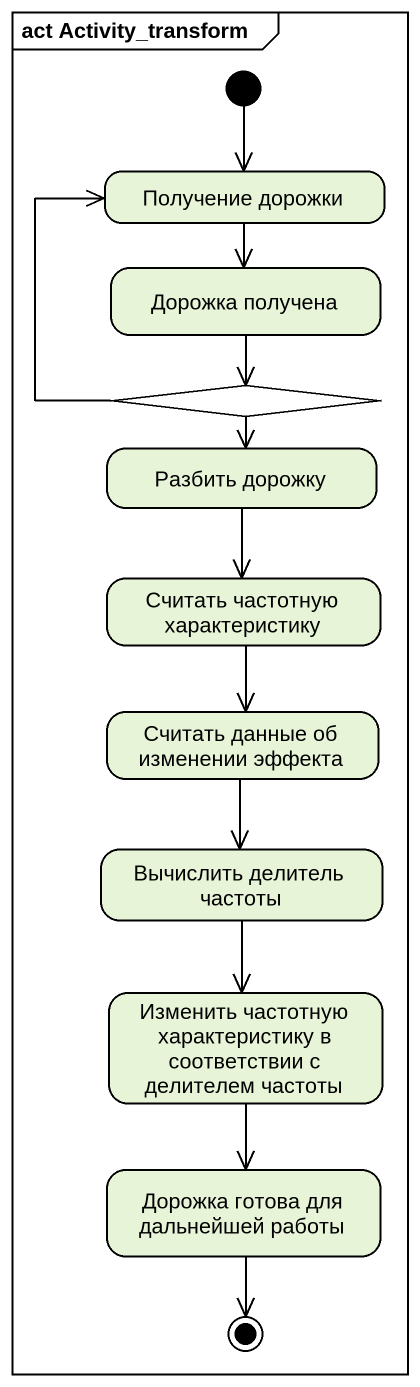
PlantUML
@startuml
mainframe act Activity_transform
hide empty description
state "Получение дорожки" as Получение_дорожки
state "Дорожка получена" as Дорожка_получена
state choice1 <<choice>>
state "Разбить дорожку" as Разбить_дорожку
state "Считать частотную характеристику" as Считать_частотную
state "Считать данные об изменении эффекта" as Считать_данные_об_изменении
state "Вычислить делитель частоты" as Вычислить_делитель_частоты
state "Изменить частотную характеристику в соответствии с делителем частоты" as Изменить_частотную
state "Дорожка готова для дальнейшей работы" as Дорожка_готова_для
[*] --> Получение_дорожки
Получение_дорожки --> Дорожка_получена
Дорожка_получена --> choice1
choice1 -up-> Получение_дорожки
choice1 --> Разбить_дорожку
Разбить_дорожку --> Считать_частотную
Считать_частотную --> Считать_данные_об_изменении
Считать_данные_об_изменении --> Вычислить_делитель_частоты
Вычислить_делитель_частоты --> Изменить_частотную
Изменить_частотную --> Дорожка_готова_для
Дорожка_готова_для --> [*]
@enduml
